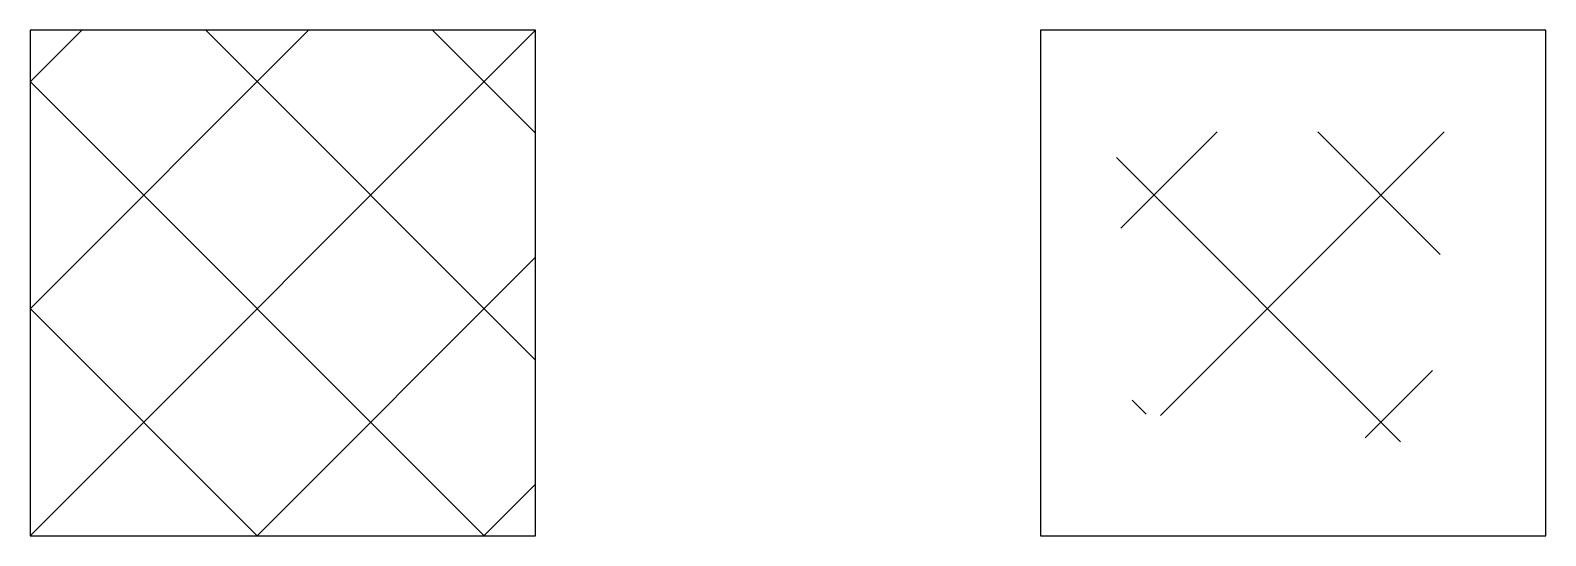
# Model space of a CAD drawing. Header units: millimetres. Extents: x 0 to 30, y 0 to 10.
import ezdxf

# ---------------------------------------------------------------- set-up
doc = ezdxf.new("R2010")
doc.units = ezdxf.units.MM

msp = doc.modelspace()

# ---------------------------------------------------------------- hatches: boundary and pattern name
h = msp.add_hatch()
h.set_pattern_fill('ANSI37', color=256, style=0)
h.paths.add_polyline_path([(10, 10), (0, 10), (0, 0), (10, 0)])
at = {"transparency": 33554661}
h = msp.add_hatch(dxfattribs=at)
h.set_pattern_fill('ANSI37', color=256)
h.set_pattern_definition([(45, (20, 0), (-2.2451, 2.2451), []), (135, (20, 0), (-2.2451, -2.2451), [])])
h.paths.add_polyline_path([(28.069, 7.988), (21.467, 7.988), (21.831, 2.435), (27.659, 1.798)])

# ---------------------------------------------------------------- linework, layer by layer
for p, q in [((10, 10), (0, 10)), ((0, 10), (0, 0)), ((10, 0), (10, 10)), ((30, 10), (20, 10)), ((20, 10), (20, 0)), ((30, 0), (30, 10)), ((0, 0), (10, 0)), ((20, 0), (30, 0))]:
    msp.add_line(p, q)

doc.saveas('drawing.dxf')
